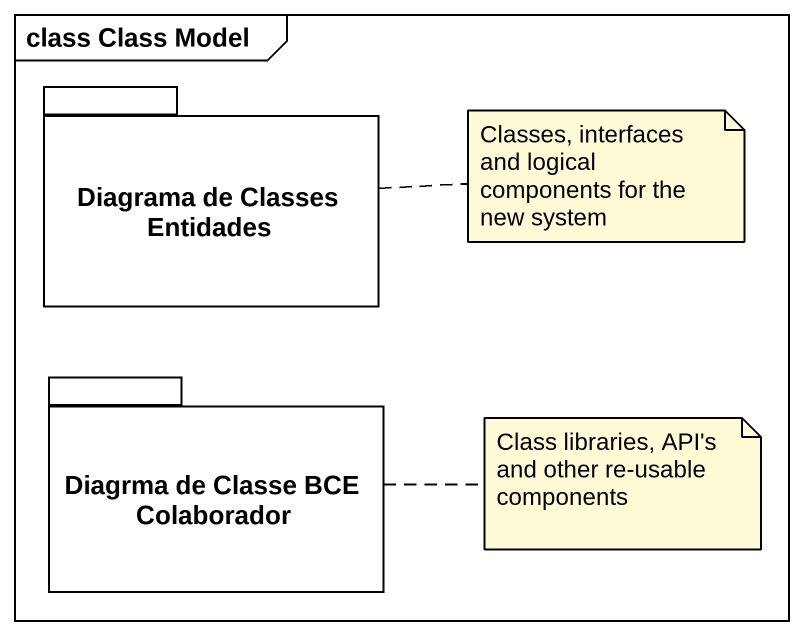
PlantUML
@startuml
mainframe class Class Model
package "Diagrama de Classes Entidades" as Diagrama_de_Classes {
}
package "Diagrma de Classe BCE Colaborador" as Diagrma_de_Classe_BCE {
}
note right of Diagrama_de_Classes : Classes, interfaces and logical components for the new system
note right of Diagrma_de_Classe_BCE : Class libraries, API's and other re-usable components
@enduml
